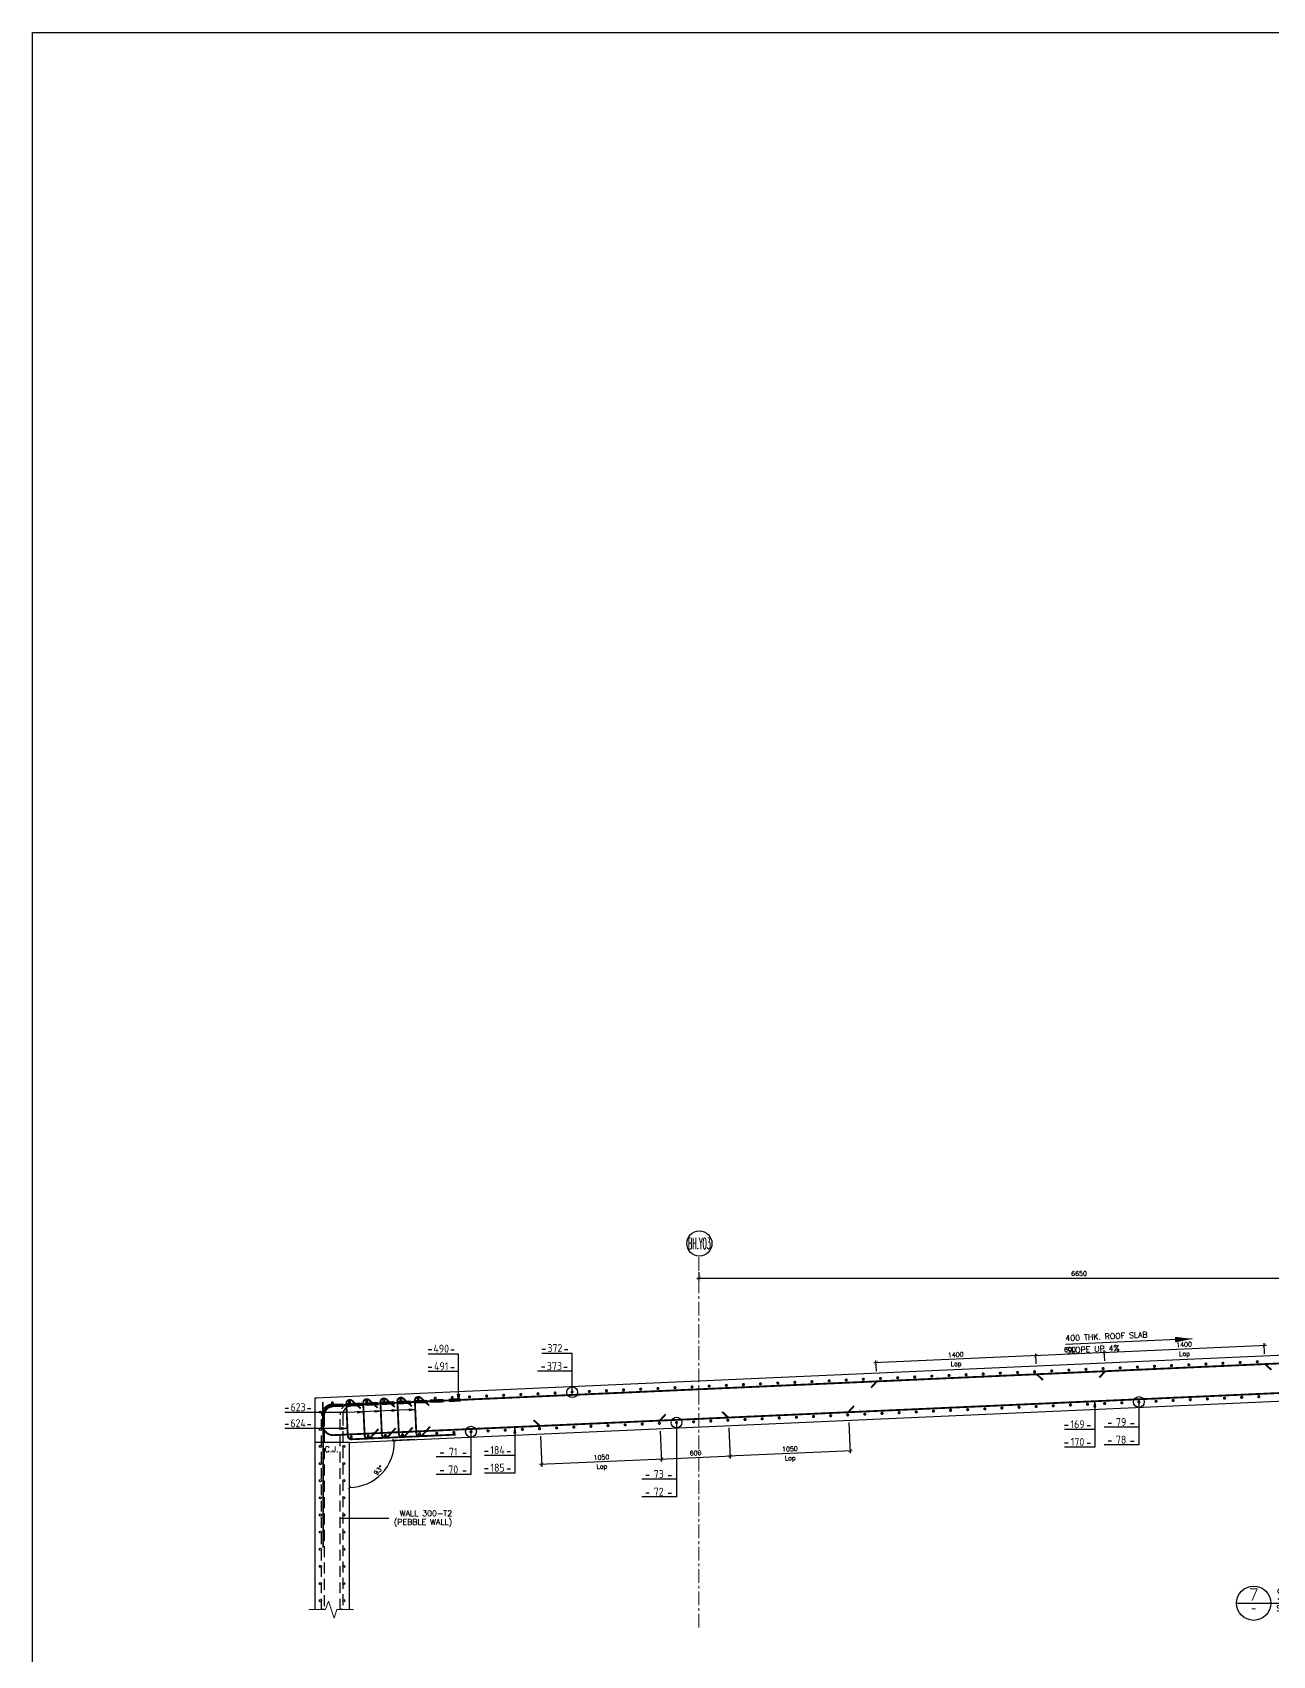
# Model space of a CAD drawing. Extents: x 660761725 to 1323371458, y 2734871439 to 5470067957.
# Drawn here: x 661479759 to 661490609, y 2734881799 to 2734896001 of the extents above; entities that cross this region are included whole.
import ezdxf
from ezdxf.enums import TextEntityAlignment as Align

# ---------------------------------------------------------------- set-up
doc = ezdxf.new("R2010")
doc.units = 0
doc.linetypes.add('AXES', pattern=[1.95, 1.2, -0.25, 0.25, -0.25])
doc.linetypes.add('Hidden', pattern=[714.375, 476.25, -238.125])
for name, color, linetype in [('_MECh-DIM', 7, 'Continuous'), ('S-ASSOCIATETEXT', 7, 'Continuous'), ('S-AXIS', 20, 'AXES'), ('S-RBAR-T10', 11, 'Continuous'), ('S-RBAR-T20', 10, 'Continuous'), ('S-RDIMO', 8, 'Continuous'), ('S-TXT', 3, 'Continuous'), ('S-TXT-B', 7, 'Continuous')]:
    doc.layers.add(name, color=color, linetype=linetype)
doc.layers.add('A-DETL', color=5, linetype='Continuous', lineweight=9, true_color=0x0000ff)
for name, color, linetype, lineweight in [('A-DETL-GENF', 7, 'Continuous', 9), ('A-ROOF', 7, 'Continuous', 15), ('A-WALL', 7, 'Continuous', 15), ('S-ARROW', 8, 'Continuous', 13), ('S-GRID', 7, 'Continuous', 9)]:
    doc.layers.add(name, color=color, linetype=linetype, lineweight=lineweight)
doc.layers.add('S-C.J', color=1, linetype='ZIGZAG', true_color=0xff0000)
doc.styles.add('ARMACAD', font='isocp.shx')
doc.styles.add('ROMANS', font='romans.shx')
doc.styles.add('ROMANT', font='romant')
doc.linetypes.add('ZIGZAG', pattern='A,0.0001,-0.2,[131,ltypeshp.shx,S=0.2,R=0,X=-0.2,Y=0],-0.4,[131,ltypeshp.shx,S=0.2,R=180,X=0.2,Y=0],-0.2', length=0.8001)
doc.dimstyles.new('S-DIMI-20', dxfattribs={"dimscale": 20, "dimtxt": 2, "dimasz": 1.5, "dimexe": 1, "dimexo": 1, "dimgap": 1, "dimtad": 1, "dimdec": 0, "dimzin": 12, "dimdsep": 46, "dimtxsty": 'ROMANS', "dimblk": 'ARCHTICK', "dimcen": 0.09, "dimdle": 1, "dimclrd": 8, "dimclre": 8, "dimclrt": 4, "dimadec": 0, "dimazin": 3, "dimtfac": 1, "dimtdec": 0, "dimtix": 1, "dimtmove": 1, "dimatfit": 3, "dimtolj": 1, "dimtzin": 0, "dimarcsym": 0})

# ---------------------------------------------------------------- blocks, each defined once
blk = doc.blocks.new('_ARCHTICK')
at = {"color": 0, "linetype": 'ByBlock', "const_width": 0.15}
blk.add_lwpolyline([(-0.5, -0.5), (0.5, 0.5)], dxfattribs=at)
blk = doc.blocks.new('*D1135')
at = {"layer": '_MECh-DIM', "color": 8, "lineweight": -2, "transparency": 16777216}
for p, q in [((662084726, 2734761795), (662084726, 2734761724)), ((662091376, 2734761795), (662091376, 2734761724)), ((662084706, 2734761744), (662091396, 2734761744))]:
    blk.add_line(p, q, dxfattribs=at)
at = {"layer": '_MECh-DIM', "color": 8, "lineweight": -2, "transparency": 16777216, "xscale": 30, "yscale": 30, "zscale": 30, "rotation": 180}
blk.add_blockref('_ARCHTICK', (662084726, 2734761744), dxfattribs=at)
at = {"layer": '_MECh-DIM', "color": 8, "lineweight": -2, "transparency": 16777216, "xscale": 30, "yscale": 30, "zscale": 30}
blk.add_blockref('_ARCHTICK', (662091376, 2734761744), dxfattribs=at)
at = {"layer": '_MECh-DIM', "color": 4, "transparency": 16777216, "insert": (662088051, 2734761784), "char_height": 40, "width": 19.95, "attachment_point": 5, "style": 'ROMANS'}
blk.add_mtext('\\A1;6650', dxfattribs=at)
blk = doc.blocks.new('*D1136')
at = {"layer": '_MECh-DIM', "color": 8, "lineweight": -2, "transparency": 16777216}
for p, q in [((662091376, 2734761795), (662091376, 2734761724)), ((662097526, 2734761795), (662097526, 2734761724)), ((662091356, 2734761744), (662097546, 2734761744))]:
    blk.add_line(p, q, dxfattribs=at)
at = {"layer": '_MECh-DIM', "color": 8, "lineweight": -2, "transparency": 16777216, "xscale": 30, "yscale": 30, "zscale": 30, "rotation": 180}
blk.add_blockref('_ARCHTICK', (662091376, 2734761744), dxfattribs=at)
at = {"layer": '_MECh-DIM', "color": 8, "lineweight": -2, "transparency": 16777216, "xscale": 30, "yscale": 30, "zscale": 30}
blk.add_blockref('_ARCHTICK', (662097526, 2734761744), dxfattribs=at)
at = {"layer": '_MECh-DIM', "color": 4, "transparency": 16777216, "insert": (662094451, 2734761784), "char_height": 40, "width": 19.95, "attachment_point": 5, "style": 'ROMANS'}
blk.add_mtext('\\A1;6150', dxfattribs=at)
blk = doc.blocks.new('*D1137')
at = {"layer": '_MECh-DIM', "color": 8, "lineweight": -2, "transparency": 16777216}
for p, q in [((662082240, 2734760331), (662082040, 2734760322)), ((662081668, 2734759733), (662081668, 2734759933))]:
    blk.add_line(p, q, dxfattribs=at)
blk.add_arc((662081668, 2734760305), 392, 270, 2.5485, dxfattribs=at)
at = {"layer": '_MECh-DIM', "color": 8, "lineweight": -2, "transparency": 16777216, "xscale": 30, "yscale": 30, "zscale": 30}
for p, rotation in [((662082060, 2734760323), 92.5485021482656), ((662081668, 2734759913), 179.999999994859)]:
    blk.add_blockref('_ARCHTICK', p, dxfattribs=dict(at, rotation=rotation))
at = {"layer": '_MECh-DIM', "color": 4, "transparency": 16777216, "insert": (662081922, 2734760062), "char_height": 40, "width": 13.43, "attachment_point": 5, "rotation": 46.2743, "style": 'ROMANS'}
blk.add_mtext('\\A1;93°', dxfattribs=at)
blk = doc.blocks.new('*D1138')
at = {"layer": '_MECh-DIM', "color": 8, "lineweight": -2, "transparency": 16777216}
for p, q in [((662097634, 2734761016), (662097834, 2734761025)), ((662098260, 2734760304), (662098294, 2734760501))]:
    blk.add_line(p, q, dxfattribs=at)
blk.add_arc((662098390, 2734761050), 577, 182.5485, 260.1283, dxfattribs=at)
at = {"layer": '_MECh-DIM', "color": 8, "lineweight": -2, "transparency": 16777216, "xscale": 30, "yscale": 30, "zscale": 30}
for p, rotation in [((662097814, 2734761024), 92.548502136605), ((662098291, 2734760482), 350.1282556104969)]:
    blk.add_blockref('_ARCHTICK', p, dxfattribs=dict(at, rotation=rotation))
at = {"layer": '_MECh-DIM', "color": 4, "transparency": 16777216, "insert": (662097987, 2734760695), "char_height": 40, "width": 13.43, "attachment_point": 5, "rotation": 311.3384, "style": 'ROMANS'}
blk.add_mtext('\\A1;78°', dxfattribs=at)
blk = doc.blocks.new('*U1142')
at = {"layer": 'S-AXIS', "color": 3, "linetype": 'Continuous'}
blk.add_circle((0, 5.5), 5.5, dxfattribs=at)
at = {"layer": 'S-AXIS', "color": 3, "linetype": 'Continuous', "ltscale": 0.5, "style": 'ROMANT', "width": 0.4, "flags": 8}
blk.add_attdef('A', text='', height=5, dxfattribs=at).set_placement((0, 5.5), align=Align.MIDDLE_CENTER)
blk = doc.blocks.new('SECTION TITLE2')
at = {"layer": 'S-TXT', "color": 2}
blk.add_line((-7.5, 0), (7.5, 0), dxfattribs=at)
at = {"layer": 'S-TXT'}
blk.add_circle((0, 0), 7.5, dxfattribs=at)
at = {"layer": 'S-TXT-B', "color": 3}
blk.add_line((7.5, 0), (43.46, 0), dxfattribs=at)
at = {"layer": 'S-TXT', "style": 'ROMANS', "width": 0.75}
blk.add_text('SCALE', height=2.5, dxfattribs=at).set_placement((10, -3.5))
at = {"layer": 'S-TXT', "color": 7, "style": 'ROMANT', "flags": 8}
blk.add_attdef('01', text='', height=5, dxfattribs=at).set_placement((0, 3.75), align=Align.MIDDLE)
blk.add_attdef('SECTION', text='', height=5, dxfattribs=at).set_placement((9.91, -0.17), align=Align.BOTTOM_LEFT)
at = {"layer": 'S-TXT', "style": 'ROMANS', "width": 0.7, "flags": 8}
blk.add_attdef('-', text='', height=2.25, dxfattribs=at).set_placement((0, -2.26), align=Align.MIDDLE)
at = {"layer": 'S-TXT', "style": 'ROMANS', "width": 0.75, "flags": 8}
blk.add_attdef('1:250', text='', height=2.5, dxfattribs=at).set_placement((43.28, -4.5), align=Align.BOTTOM_RIGHT)
blk = doc.blocks.new('*D1036')
at = {"layer": '_MECh-DIM', "color": 8, "lineweight": -2, "transparency": 16777216}
for p, q in [((661485852, 2734883791), (661485864, 2734883524)), ((661486901, 2734883838), (661486913, 2734883571)), ((661486932, 2734883591), (661485843, 2734883543))]:
    blk.add_line(p, q, dxfattribs=at)
at = {"layer": '_MECh-DIM', "color": 8, "lineweight": -2, "transparency": 16777216, "xscale": 30, "yscale": 30, "zscale": 30}
for p, rotation in [((661486912, 2734883591), 2.548500871914809), ((661485863, 2734883544), 182.5485008719149)]:
    blk.add_blockref('_ARCHTICK', p, dxfattribs=dict(at, rotation=rotation))
at = {"layer": '_MECh-DIM', "color": 4, "transparency": 16777216, "char_height": 40, "attachment_point": 5, "rotation": 2.5485, "style": 'ROMANS'}
for s, insert in [('\\A1;1050', (661486386, 2734883607)), ('\\A1;Lap', (661486389, 2734883521))]:
    blk.add_mtext(s, dxfattribs=dict(at, insert=insert))
blk = doc.blocks.new('*D1037')
at = {"layer": '_MECh-DIM', "color": 8, "lineweight": -2, "transparency": 16777216}
for p, q in [((661485252, 2734883764), (661485264, 2734883497)), ((661484203, 2734883718), (661484215, 2734883451)), ((661485283, 2734883518), (661484194, 2734883470))]:
    blk.add_line(p, q, dxfattribs=at)
at = {"layer": '_MECh-DIM', "color": 8, "lineweight": -2, "transparency": 16777216, "xscale": 30, "yscale": 30, "zscale": 30}
for p, rotation in [((661484214, 2734883471), 182.5485008719149), ((661485263, 2734883517), 2.548500871914809)]:
    blk.add_blockref('_ARCHTICK', p, dxfattribs=dict(at, rotation=rotation))
at = {"layer": '_MECh-DIM', "color": 4, "transparency": 16777216, "char_height": 40, "attachment_point": 5, "rotation": 2.5485, "style": 'ROMANS'}
for s, insert in [('\\A1;1050', (661484737, 2734883534)), ('\\A1;Lap', (661484741, 2734883447))]:
    blk.add_mtext(s, dxfattribs=dict(at, insert=insert))
blk = doc.blocks.new('*D1038')
at = {"layer": '_MECh-DIM', "color": 8, "lineweight": -2, "transparency": 16777216}
for p, q in [((661485252, 2734883764), (661485264, 2734883497)), ((661485852, 2734883791), (661485864, 2734883524)), ((661485883, 2734883545), (661485243, 2734883516))]:
    blk.add_line(p, q, dxfattribs=at)
at = {"layer": '_MECh-DIM', "color": 8, "lineweight": -2, "transparency": 16777216, "xscale": 30, "yscale": 30, "zscale": 30}
for p, rotation in [((661485263, 2734883517), 182.5485008719149), ((661485863, 2734883544), 2.548500871914809)]:
    blk.add_blockref('_ARCHTICK', p, dxfattribs=dict(at, rotation=rotation))
at = {"layer": '_MECh-DIM', "color": 4, "transparency": 16777216, "insert": (661485561, 2734883571), "char_height": 40, "attachment_point": 5, "rotation": 2.5485, "style": 'ROMANS'}
blk.add_mtext('\\A1;600', dxfattribs=at)
blk = doc.blocks.new('*D1099')
at = {"layer": '_MECh-DIM', "color": 8, "lineweight": -2, "transparency": 16777216}
for p, q in [((661490556, 2734884513), (661489118, 2734884449)), ((661489141, 2734884378), (661489137, 2734884470)), ((661490540, 2734884440), (661490536, 2734884532))]:
    blk.add_line(p, q, dxfattribs=at)
at = {"layer": '_MECh-DIM', "color": 8, "lineweight": -2, "transparency": 16777216, "xscale": 30, "yscale": 30, "zscale": 30}
for p, rotation in [((661489138, 2734884450), 182.5484824580436), ((661490536, 2734884512), 2.548482458043661)]:
    blk.add_blockref('_ARCHTICK', p, dxfattribs=dict(at, rotation=rotation))
at = {"layer": '_MECh-DIM', "color": 4, "transparency": 16777216, "char_height": 40, "attachment_point": 5, "rotation": 2.5485, "style": 'ROMANS'}
for s, insert in [('\\A1;1400', (661489835, 2734884521)), ('\\A1;Lap', (661489839, 2734884434))]:
    blk.add_mtext(s, dxfattribs=dict(at, insert=insert))
blk = doc.blocks.new('*D1100')
at = {"layer": '_MECh-DIM', "color": 8, "lineweight": -2, "transparency": 16777216}
for p, q in [((661488558, 2734884424), (661487120, 2734884360)), ((661487143, 2734884289), (661487139, 2734884381)), ((661488542, 2734884351), (661488538, 2734884443))]:
    blk.add_line(p, q, dxfattribs=at)
at = {"layer": '_MECh-DIM', "color": 8, "lineweight": -2, "transparency": 16777216, "xscale": 30, "yscale": 30, "zscale": 30}
for p, rotation in [((661487140, 2734884361), 182.5484824580436), ((661488538, 2734884423), 2.548482458043661)]:
    blk.add_blockref('_ARCHTICK', p, dxfattribs=dict(at, rotation=rotation))
at = {"layer": '_MECh-DIM', "color": 4, "transparency": 16777216, "char_height": 40, "attachment_point": 5, "rotation": 2.5485, "style": 'ROMANS'}
for s, insert in [('\\A1;1400', (661487837, 2734884432)), ('\\A1;Lap', (661487841, 2734884346))]:
    blk.add_mtext(s, dxfattribs=dict(at, insert=insert))
blk = doc.blocks.new('*D1101')
at = {"layer": '_MECh-DIM', "color": 8, "lineweight": -2, "transparency": 16777216}
for p, q in [((661489141, 2734884378), (661489137, 2734884470)), ((661489158, 2734884451), (661488518, 2734884422)), ((661488542, 2734884351), (661488538, 2734884443))]:
    blk.add_line(p, q, dxfattribs=at)
at = {"layer": '_MECh-DIM', "color": 8, "lineweight": -2, "transparency": 16777216, "xscale": 30, "yscale": 30, "zscale": 30}
for p, rotation in [((661489138, 2734884450), 2.548482458043661), ((661488538, 2734884423), 182.5484824580436)]:
    blk.add_blockref('_ARCHTICK', p, dxfattribs=dict(at, rotation=rotation))
at = {"layer": '_MECh-DIM', "color": 4, "transparency": 16777216, "insert": (661488836, 2734884477), "char_height": 40, "attachment_point": 5, "rotation": 2.5485, "style": 'ROMANS'}
blk.add_mtext('\\A1;600', dxfattribs=at)
blk = doc.blocks.new('cadf_11')
for p, q in [((-4.16, 1.17), (-5.64, 1.17)), ((4.16, 1.17), (5.64, 1.17))]:
    blk.add_line(p, q)
at = {"style": 'ARMACAD'}
for tag, p in [('$COM3', (-6.46, -2.82)), ('$COM4', (19.38, -2.81))]:
    blk.add_attdef(tag, text='', height=3.5, dxfattribs=at).set_placement(p, align=Align.BOTTOM_RIGHT)
blk.add_attdef('$REP', text='', height=3.5, dxfattribs=at).set_placement((0, 0), align=Align.CENTER)
blk = doc.blocks.new('CADF_02')
at = {"color": 0}
blk.add_lwpolyline([(0, 0), (2.5, -0.42), (2.5, 0.42)], close=True, dxfattribs=at)
blk = doc.blocks.new('If this is the path they’ve chosen… we shall resist. And not shall it pass.')
at = {"layer": 'A-WALL', "lineweight": 5}
h = blk.add_hatch(color=8, dxfattribs=at)
h.paths.add_polyline_path([(662081366.1, 2734760692.4), (662081366.1, 2734760692.4), (662081389, 2734760693.4)])
h.paths.add_polyline_path([(662081364.2, 2734760692.4), (662081366.1, 2734760692.4), (662081364.2, 2734760692.4)])
at = {"layer": 'A-DETL', "color": 8, "linetype": 'Hidden'}
for p, q in [((662098767.1, 2734761467), (662098763.1, 2734761468.4)), ((662098692.8, 2734761064.8), (662098696.8, 2734761063.4))]:
    blk.add_line(p, q, dxfattribs=at)
at = {"layer": 'A-DETL-GENF', "color": 8}
for p, q in [((662098172.9, 2734759207.4), (662097957.5, 2734759242.9)), ((662098209.8, 2734759277.3), (662098172.9, 2734759207.4)), ((662098234.7, 2734759121.2), (662098209.8, 2734759277.3)), ((662098271.6, 2734759191.1), (662098234.7, 2734759121.2)), ((662098487, 2734759155.6), (662098271.6, 2734759191.1)), ((662081482.9, 2734758918.6), (662081457.9, 2734758843.6)), ((662081532.9, 2734758768.6), (662081482.9, 2734758918.6)), ((662081457.9, 2734758843.6), (662081313.6, 2734758843.6)), ((662081557.9, 2734758843.6), (662081532.9, 2734758768.6)), ((662081702.3, 2734758843.6), (662081557.9, 2734758843.6))]:
    blk.add_line(p, q, dxfattribs=at)
at = {"layer": 'A-ROOF', "color": 8, "lineweight": 25}
for p, q in [((662098767.2, 2734761466.9), (662081366.1, 2734760692.4)), ((662098696.9, 2734761063.3), (662098767.2, 2734761466.9)), ((662081667.8, 2734760305.4), (662098389.7, 2734761049.7)), ((662098389.7, 2734761049.7), (662098696.9, 2734761063.3))]:
    blk.add_line(p, q, dxfattribs=at)
at = {"layer": 'A-ROOF', "color": 8}
blk.add_line((662081379.6, 2734760694.7), (662081366.1, 2734760692.4), dxfattribs=at)
at = {"layer": 'A-WALL', "color": 8, "lineweight": 25}
for p, q in [((662098462.3, 2734761467.2), (662098459.9, 2734761453.2)), ((662098767.2, 2734761466.9), (662098462.3, 2734761467.2)), ((662081364.2, 2734760692.4), (662081364.2, 2734758843.6)), ((662081366.1, 2734760692.4), (662081364.2, 2734760692.4)), ((662081667.8, 2734758843.6), (662081667.8, 2734760305.4))]:
    blk.add_line(p, q, dxfattribs=at)
at = {"layer": 'A-WALL', "color": 8}
blk.add_line((662081364.2, 2734760692.4), (662081377.7, 2734760694.7), dxfattribs=at)
at = {"layer": 'A-WALL', "color": 8, "lineweight": 25, "flags": 128}
for points in [[(662098368.4, 2734759175.2), (662098445.4, 2734759617.9), (662098525.9, 2734760080.1), (662098606.3, 2734760542.4), (662098686.7, 2734761004.7), (662098767.2, 2734761466.9)], [(662098389.7, 2734761049.7), (662098140.9, 2734759620), (662098072, 2734759224)]]:
    blk.add_lwpolyline(points, dxfattribs=at)
at = {"layer": 'S-C.J', "ltscale": 60}
for points in [[(662098389.7, 2734761049.7), (662098694.6, 2734761049.7)], [(662081667.8, 2734760305.4), (662081364.2, 2734760305.4)]]:
    blk.add_lwpolyline(points, dxfattribs=at)
at = {"layer": 'S-GRID', "color": 8, "linetype": 'AXES', "lineweight": 13, "ltscale": 100}
for p, q in [((662084725.7, 2734758687.1), (662084725.7, 2734761937.1)), ((662091375.7, 2734758687.1), (662091375.7, 2734761937.1)), ((662097525.7, 2734758687.1), (662097525.7, 2734761937.1))]:
    blk.add_line(p, q, dxfattribs=at)
ref = blk.add_blockref('*U1142', (662084729.3, 2734761937), dxfattribs=dict(at, xscale=20, yscale=20, zscale=20))
ref.add_attrib('A', 'BH.Y03', dxfattribs={"layer": 'S-AXIS', "color": 3, "linetype": 'Continuous', "ltscale": 0.5, "height": 100, "style": 'ROMANT', "width": 0.4}).set_placement((662084729.3, 2734762047), align=Align.MIDDLE_CENTER)
ref = blk.add_blockref('*U1142', (662091379.3, 2734761937), dxfattribs=dict(at, xscale=20, yscale=20, zscale=20))
ref.add_attrib('A', 'BH.Y02', dxfattribs={"layer": 'S-AXIS', "color": 3, "linetype": 'Continuous', "ltscale": 0.5, "height": 100, "style": 'ROMANT', "width": 0.4}).set_placement((662091379.3, 2734762047), align=Align.MIDDLE_CENTER)
ref = blk.add_blockref('*U1142', (662097529.3, 2734761937), dxfattribs=dict(at, xscale=20, yscale=20, zscale=20))
ref.add_attrib('A', 'BH.Y01', dxfattribs={"layer": 'S-AXIS', "color": 3, "linetype": 'Continuous', "ltscale": 0.5, "height": 100, "style": 'ROMANT', "width": 0.4}).set_placement((662097529.3, 2734762047), align=Align.MIDDLE_CENTER)
at = {"layer": 'S-TXT'}
ref = blk.add_blockref('SECTION TITLE2', (662089579.7, 2734758899.4), dxfattribs=dict(at, xscale=20, yscale=20, zscale=20))
ref.add_attrib('1:250', '1:20', dxfattribs={"height": 50, "style": 'ROMANS', "width": 0.75}).set_placement((662090445.2, 2734758809.4), align=Align.BOTTOM_RIGHT)
ref.add_attrib('-', '-', dxfattribs={"height": 45, "style": 'ROMANS', "width": 0.7}).set_placement((662089579.7, 2734758854.2), align=Align.MIDDLE)
ref.add_attrib('SECTION', 'SECTION', dxfattribs={"color": 7, "height": 100, "style": 'ROMANT'}).set_placement((662089777.9, 2734758896.1), align=Align.BOTTOM_LEFT)
ref.add_attrib('01', '7', dxfattribs={"color": 7, "height": 100, "style": 'ROMANT'}).set_placement((662089579.7, 2734758974.4), align=Align.MIDDLE)
at = {"layer": 'S-TXT', "char_height": 50, "attachment_point": 1, "rotation": 2.5485, "style": 'ROMANS'}
for s, insert in [('400 THK. ROOF SLAB', (662087930.7, 2734761242.9)), ('SLOPE UP 4%', (662087937.3, 2734761136.7))]:
    blk.add_mtext(s, dxfattribs=dict(at, insert=insert))
at = {"layer": 'S-TXT', "char_height": 50, "width": 86.194, "attachment_point": 3, "style": 'ROMANS'}
for insert in [(662098604.9, 2734761015.9), (662081572.8, 2734760271.6)]:
    blk.add_mtext('\\pi-150,l150,t150;C.J.', dxfattribs=dict(at, insert=insert))
at = {"layer": 'S-TXT', "char_height": 50, "style": 'ROMANS'}
for s, insert, attachment_point in [('WALL 300-T2', (662097555.9, 2734760345.7), 1), ('(PEBBLE WALL)', (662097555.2, 2734760269.8), 1), ('(PEBBLE WALL)', (662082566.7, 2734759635.4), 3), ('WALL 300-T2', (662082566.1, 2734759711.3), 3)]:
    blk.add_mtext(s, dxfattribs=dict(at, insert=insert, attachment_point=attachment_point))
at = {"layer": '_MECh-DIM', "color": 8}
for base, p1, p2, picture, middle in [((662091375.7, 2734761744.1), (662084725.7, 2734761814.8), (662091375.7, 2734761814.8), '*D1135', (662088050.7, 2734761784.1)), ((662097525.7, 2734761744.1), (662091375.7, 2734761814.8), (662097525.7, 2734761814.8), '*D1136', (662094450.7, 2734761784.1))]:
    dim = blk.add_linear_dim(base=base, p1=p1, p2=p2, dimstyle='S-DIMI-20', dxfattribs=at)
    dim.commit()
    dim.dimension.update_dxf_attribs({"geometry": picture, "text_midpoint": middle})
for base, center, p1, p2, picture, middle in [((662097882.6, 2734760775.4), (662098389.7, 2734761049.7), (662097613.9, 2734761015.1), (662098256.5, 2734760284.6), '*D1138', (662097986.8, 2734760695.3)), ((662081869, 2734759968.6), (662081667.8, 2734760305.4), (662081667.8, 2734759713.1), (662082259.5, 2734760331.7), '*D1137', (662081922.4, 2734760061.8))]:
    dim = blk.add_angular_dim_3p(base=base, center=center, p1=p1, p2=p2, dimstyle='S-DIMI-20', dxfattribs=at)
    dim.commit()
    dim.dimension.update_dxf_attribs({"geometry": picture, "text_midpoint": middle})
at = {"layer": 'S-ARROW'}
for points, override in [([(662089041.7, 2734761212.2), (662087932.8, 2734761162.9)], {"dimasz": 7.5, "dimgap": 1, "dimtad": 0}), ([(662098377.1, 2734760277.6), (662098110.1, 2734760277.6)], {"dimgap": 1, "dimtad": 0}), ([(662081585.9, 2734759643.2), (662082011.9, 2734759643.2)], {"dimgap": 1, "dimtad": 0})]:
    blk.add_leader(points, dimstyle='S-DIMI-20', override=override, dxfattribs=at)

msp = doc.modelspace()

# ---------------------------------------------------------------- linework, layer by layer
msp.add_lwpolyline([(661479758.56502104, 2734896001), (661616778.56502104, 2734896001), (661616778.56502104, 2734871439), (661479758.56502104, 2734871439)], close=True)
at = {"layer": 'S-RBAR-T10', "const_width": 16}
for points in [[(661482630.61919832, 2734883960.65430689), (661482556.83430052, 2734884028.15089083, 0.6681786379), (661482504.94102097, 2734884003.89915609), (661482517.52463973, 2734883721.17905998, 0.4142135624), (661482549.87239647, 2734883691.5881381), (661483462.45729649, 2734883732.20647717)], [(661482778.08575559, 2734883967.20998287), (661482704.30085886, 2734884034.70656776, 0.6681786379), (661482652.40757823, 2734884010.45483208), (661482664.97877574, 2734883728.01381779, 0.6681786379), (661482718.82143295, 2734883708.46829414), (661482786.31801724, 2734883782.25319099)], [(661482928.76411414, 2734883973.91654301), (661482854.97921681, 2734884041.4131279, 0.6681786379), (661482803.08593631, 2734884017.16139221), (661482815.65713346, 2734883734.72037697, 0.6681786379), (661482869.49979043, 2734883715.1748538), (661482936.99637544, 2734883788.95975208)], [(661483077.4444499, 2734883980.53417206), (661483003.65955257, 2734884048.030756, 0.6681786379), (661482951.76627207, 2734884023.77902079), (661482964.33746922, 2734883741.33800602, 0.6681786379), (661483018.18012726, 2734883721.79248285), (661483085.67671108, 2734883795.57738018)], [(661483230.12083066, 2734883987.32965994), (661483156.33593369, 2734884054.82624578, 0.6681786379), (661483104.44265318, 2734884030.5745101), (661483117.01385021, 2734883748.13349581, 0.6681786379), (661483170.8565073, 2734883728.58797216), (661483238.35309231, 2734883802.37286901)]]:
    msp.add_lwpolyline(points, format="xyb", dxfattribs=at)
at = {"layer": 'S-RBAR-T20', "const_width": 16}
for points in [[(661482299.50306833, 2734884018.48139095), (661482299.50306833, 2734883817.66642809, 0.4273022007), (661482393.24380803, 2734883728.00519609), (661499429.49655378, 2734884486.27326918, 0.3520562962), (661499513.9269731, 2734884560.54746723), (661499553.37267458, 2734884787.22105885)], [(661482302.36967385, 2734882744.02762699), (661482302.36967313, 2734883899.81425285, -0.40124495), (661482385.26232862, 2734883986.47845221), (661499435.39625013, 2734884745.36436415, -0.4792283158), (661499524.71917486, 2734884643.82746792), (661499327.30234301, 2734883509.37656784)]]:
    msp.add_lwpolyline(points, format="xyb", dxfattribs=at)
for points in [[(661488821.12283778, 2734884296.19444084, -1), (661488832.82637489, 2734884297.23833704, -1)], [(661488970.97447872, 2734884302.86420107, -1), (661488982.67801583, 2734884303.90809679, -1)], [(661489120.82611966, 2734884309.53396082, -1), (661489132.52965677, 2734884310.57785702, -1)], [(661489270.67776072, 2734884316.20372105, -1), (661489282.38129783, 2734884317.24761581, -1)], [(661489420.52940166, 2734884322.8734808, -1), (661489432.23293877, 2734884323.917377, -1)], [(661489570.3810426, 2734884329.54324102, -1), (661489582.08457971, 2734884330.58713579, -1)], [(661489720.23268354, 2734884336.21299982, -1), (661489731.93622065, 2734884337.25689602, -1)], [(661489870.0843246, 2734884342.882761, -1), (661489881.7878617, 2734884343.92665577, -1)], [(661490019.93596554, 2734884349.5525198, -1), (661490031.63950264, 2734884350.596416, -1)], [(661490169.78760648, 2734884356.22228003, -1), (661490181.49114358, 2734884357.26617622, -1)], [(661490319.63924754, 2734884362.89203978, -1), (661490331.34278464, 2734884363.93593502, -1)], [(661490469.49088848, 2734884369.5618, -1), (661490481.19442558, 2734884370.6056962, -1)], [(661485674.23837721, 2734884156.12948418, -1), (661485685.94191432, 2734884157.17337894, -1)], [(661485824.09001827, 2734884162.79924297, -1), (661485835.79355538, 2734884163.84313917, -1)], [(661485973.94165921, 2734884169.4690032, -1), (661485985.64519632, 2734884170.51289892, -1)], [(661486123.79330015, 2734884176.13876295, -1), (661486135.49683726, 2734884177.18265915, -1)], [(661486273.64494121, 2734884182.80852318, -1), (661486285.34847832, 2734884183.8524189, -1)], [(661486423.49658215, 2734884189.47828293, -1), (661486435.20011926, 2734884190.52217913, -1)], [(661486573.34822309, 2734884196.14804316, -1), (661486585.0517602, 2734884197.19193792, -1)], [(661486723.19986403, 2734884202.81780291, -1), (661486734.90340114, 2734884203.8616991, -1)], [(661486873.05150509, 2734884209.48756313, -1), (661486884.7550422, 2734884210.5314579, -1)], [(661487022.90314603, 2734884216.15732193, -1), (661487034.60668314, 2734884217.20121813, -1)], [(661487172.75478697, 2734884222.82708311, -1), (661487184.45832407, 2734884223.87097788, -1)], [(661487322.60642803, 2734884229.49684191, -1), (661487334.30996513, 2734884230.54073811, -1)], [(661487472.45806897, 2734884236.16660213, -1), (661487484.16160607, 2734884237.21049786, -1)], [(661487622.30970991, 2734884242.83636189, -1), (661487634.01324701, 2734884243.88025808, -1)], [(661487772.16135097, 2734884249.50612211, -1), (661487783.86488807, 2734884250.55001783, -1)], [(661487922.01299191, 2734884256.17588186, -1), (661487933.71652901, 2734884257.21977806, -1)], [(661488071.86463284, 2734884262.84564209, -1), (661488083.56816995, 2734884263.88953686, -1)], [(661488221.71627378, 2734884269.51540089, -1), (661488233.41981089, 2734884270.55929708, -1)], [(661488371.56791484, 2734884276.18516207, -1), (661488383.27145195, 2734884277.22905684, -1)], [(661488521.41955578, 2734884282.85492086, -1), (661488533.12309289, 2734884283.89881706, -1)], [(661488671.27119672, 2734884289.52468109, -1), (661488682.97473383, 2734884290.56857681, -1)], [(661482527.35391676, 2734884016.06452608, -1), (661482539.05745387, 2734884017.1084218, -1)], [(661482677.2055577, 2734884022.73428583, -1), (661482688.90909481, 2734884023.77818203, -1)], [(661482827.05719876, 2734884029.40404606, -1), (661482838.76073587, 2734884030.44794178, -1)], [(661482976.9088397, 2734884036.07380581, -1), (661482988.61237681, 2734884037.11770201, -1)], [(661483126.76048064, 2734884042.74356604, -1), (661483138.46401775, 2734884043.7874608, -1)], [(661483276.6121217, 2734884049.41332483, -1), (661483288.31565881, 2734884050.45722103, -1)], [(661483426.46376264, 2734884056.08308601, -1), (661483438.16729975, 2734884057.12698078, -1)], [(661483576.31540358, 2734884062.75284481, -1), (661483588.01894069, 2734884063.79674101, -1)], [(661483726.16704452, 2734884069.42260504, -1), (661483737.87058163, 2734884070.46650124, -1)], [(661483876.01868558, 2734884076.09236479, -1), (661483887.72222269, 2734884077.13626099, -1)], [(661484025.87032652, 2734884082.76212502, -1), (661484037.57386363, 2734884083.80602121, -1)], [(661484175.72196746, 2734884089.43188477, -1), (661484187.42550457, 2734884090.47578001, -1)], [(661484325.57360852, 2734884096.10164499, -1), (661484337.27714562, 2734884097.14554024, -1)], [(661484475.42524946, 2734884102.77140522, -1), (661484487.12878656, 2734884103.81529999, -1)], [(661484625.2768904, 2734884109.44116402, -1), (661484636.9804275, 2734884110.48506021, -1)], [(661484775.12853146, 2734884116.11092377, -1), (661484786.83206856, 2734884117.15481997, -1)], [(661484924.9801724, 2734884122.78068399, -1), (661484936.6837095, 2734884123.82458019, -1)], [(661485074.83181334, 2734884129.45044422, -1), (661485086.53535044, 2734884130.49433994, -1)], [(661485224.68345428, 2734884136.12020397, -1), (661485236.38699138, 2734884137.16410017, -1)], [(661485374.53509533, 2734884142.7899642, -1), (661485386.23863244, 2734884143.83385897, -1)], [(661485524.38673627, 2734884149.45972395, -1), (661485536.09027338, 2734884150.50362015, -1)], [(661489434.09346938, 2734884018.12521791, 1), (661489445.84346938, 2734884018.12521791, 1)], [(661489583.94511032, 2734884024.79497814, 1), (661489595.69511032, 2734884024.79497814, 1)], [(661489733.79675126, 2734884031.46473789, 1), (661489745.54675126, 2734884031.46473789, 1)], [(661489883.64839232, 2734884038.13449812, 1), (661489895.39839232, 2734884038.13449812, 1)], [(661490033.50003326, 2734884044.80425787, 1), (661490045.25003326, 2734884044.80425787, 1)], [(661490183.3516742, 2734884051.4740181, 1), (661490195.1016742, 2734884051.4740181, 1)], [(661490333.20331526, 2734884058.14377689, 1), (661490344.95331526, 2734884058.14377689, 1)], [(661490483.0549562, 2734884064.81353807, 1), (661490494.8049562, 2734884064.81353807, 1)], [(661482377.50227582, 2734884009.39476585, -1), (661482389.20581293, 2734884010.43866205, -1)], [(661486137.35736787, 2734883871.39050102, 1), (661486149.10736787, 2734883871.39050102, 1)], [(661486287.20900893, 2734883878.06026077, 1), (661486298.95900893, 2734883878.06026077, 1)], [(661486437.06064987, 2734883884.730021, 1), (661486448.81064987, 2734883884.730021, 1)], [(661486586.91229081, 2734883891.3997798, 1), (661486598.66229081, 2734883891.3997798, 1)], [(661486736.76393175, 2734883898.06954098, 1), (661486748.51393175, 2734883898.06954098, 1)], [(661486886.61557281, 2734883904.73929977, 1), (661486898.36557281, 2734883904.73929977, 1)], [(661487036.46721375, 2734883911.40906, 1), (661487048.21721375, 2734883911.40906, 1)], [(661487186.31885469, 2734883918.07882023, 1), (661487198.06885469, 2734883918.07882023, 1)], [(661487336.17049575, 2734883924.74857998, 1), (661487347.92049575, 2734883924.74857998, 1)], [(661487486.02213669, 2734883931.41834021, 1), (661487497.77213669, 2734883931.41834021, 1)], [(661487635.87377763, 2734883938.088099, 1), (661487647.62377763, 2734883938.088099, 1)], [(661487785.72541869, 2734883944.75786018, 1), (661487797.47541869, 2734883944.75786018, 1)], [(661487935.57705963, 2734883951.42761898, 1), (661487947.32705963, 2734883951.42761898, 1)], [(661488085.42870057, 2734883958.09737921, 1), (661488097.17870057, 2734883958.09737921, 1)], [(661488235.28034151, 2734883964.76713896, 1), (661488247.03034151, 2734883964.76713896, 1)], [(661488385.13198256, 2734883971.43689919, 1), (661488396.88198256, 2734883971.43689919, 1)], [(661488534.9836235, 2734883978.10665894, 1), (661488546.7336235, 2734883978.10665894, 1)], [(661488684.83526444, 2734883984.77641916, 1), (661488696.58526444, 2734883984.77641916, 1)], [(661488834.6869055, 2734883991.44617891, 1), (661488846.4369055, 2734883991.44617891, 1)], [(661488984.53854644, 2734883998.11593914, 1), (661488996.28854644, 2734883998.11593914, 1)], [(661489134.39018738, 2734884004.78569794, 1), (661489146.14018738, 2734884004.78569794, 1)], [(661489284.24182844, 2734884011.45545816, 1), (661489295.99182844, 2734884011.45545816, 1)], [(661482990.47290742, 2734883731.32554293, 1), (661483002.22290742, 2734883731.32554293, 1)], [(661483140.32454836, 2734883737.99530315, 1), (661483152.07454836, 2734883737.99530315, 1)], [(661483290.17618942, 2734883744.6650629, 1), (661483301.92618942, 2734883744.6650629, 1)], [(661483440.02783036, 2734883751.33482313, 1), (661483451.77783036, 2734883751.33482313, 1)], [(661483589.8794713, 2734883758.00458288, 1), (661483601.6294713, 2734883758.00458288, 1)], [(661483739.73111224, 2734883764.67434311, 1), (661483751.48111224, 2734883764.67434311, 1)], [(661483889.5827533, 2734883771.34410191, 1), (661483901.3327533, 2734883771.34410191, 1)], [(661484039.43439424, 2734883778.01386309, 1), (661484051.18439424, 2734883778.01386309, 1)], [(661484189.28603518, 2734883784.68362188, 1), (661484201.03603518, 2734883784.68362188, 1)], [(661484339.13767624, 2734883791.35338211, 1), (661484350.88767624, 2734883791.35338211, 1)], [(661484488.98931718, 2734883798.02314186, 1), (661484500.73931718, 2734883798.02314186, 1)], [(661484638.84095812, 2734883804.69290209, 1), (661484650.59095812, 2734883804.69290209, 1)], [(661484788.69259918, 2734883811.36266184, 1), (661484800.44259918, 2734883811.36266184, 1)], [(661484938.54424012, 2734883818.03242207, 1), (661484950.29424012, 2734883818.03242207, 1)], [(661485088.39588106, 2734883824.70218182, 1), (661485100.14588106, 2734883824.70218182, 1)], [(661485238.247522, 2734883831.37194204, 1), (661485249.997522, 2734883831.37194204, 1)], [(661485388.09916306, 2734883838.04170084, 1), (661485399.84916306, 2734883838.04170084, 1)], [(661485537.950804, 2734883844.71146202, 1), (661485549.700804, 2734883844.71146202, 1)], [(661485687.80244493, 2734883851.38122082, 1), (661485699.55244493, 2734883851.38122082, 1)], [(661485837.65408599, 2734883858.05098104, 1), (661485849.40408599, 2734883858.05098104, 1)], [(661485987.50572693, 2734883864.7207408, 1), (661485999.25572693, 2734883864.7207408, 1)], [(661482540.91798449, 2734883711.31626415, 1), (661482552.66798449, 2734883711.31626415, 1)], [(661482690.76962543, 2734883717.98602295, 1), (661482702.51962543, 2734883717.98602295, 1)], [(661482840.62126648, 2734883724.65578413, 1), (661482852.37126648, 2734883724.65578413, 1)]]:
    msp.add_lwpolyline(points, format="xyb", close=True, dxfattribs=at)
for points in [[(661490543.669999, 2734884349.67983198), (661490599.15624189, 2734884298.9224)], [(661487147.03280628, 2734884198.4985342), (661487096.27537477, 2734884143.01229095)], [(661488545.64801943, 2734884260.74965096), (661488601.13426232, 2734884209.99221992)], [(661489145.05458224, 2734884287.42870522), (661489094.29715073, 2734884231.94246197)], [(661485248.3530761, 2734883855.08393192), (661485299.11050749, 2734883910.57017517)], [(661485847.7596488, 2734883881.76294899), (661485792.27340603, 2734883932.52038002)], [(661486896.72122836, 2734883928.4512949), (661486947.47865975, 2734883983.93753815)], [(661484199.39169979, 2734883808.39559507), (661484143.90545702, 2734883859.15302706)]]:
    msp.add_lwpolyline(points, dxfattribs=at)
at = {"layer": 'S-RDIMO'}
for p, q in [((661483486.79940367, 2734884437.6523881), (661483220.40060985, 2734884437.6523881)), ((661483486.79940367, 2734884035.50686312), (661483486.79940367, 2734884437.6523881)), ((661484481.27701783, 2734884442.06545496), (661484214.87822402, 2734884442.06545496)), ((661484481.27701783, 2734884103.29335308), (661484481.27701783, 2734884442.06545496)), ((661483486.79940367, 2734884283.6523881), (661483220.40060985, 2734884283.6523881)), ((661484481.27701783, 2734884288.06545496), (661484177.35592568, 2734884288.06545496)), ((661484481.27701783, 2734884288.06545496), (661484177.35592568, 2734884288.06545496)), ((661489054.48854053, 2734884024.49112415), (661489054.48854053, 2734883622.34559917)), ((661489439.96846938, 2734884018.12521791), (661489439.96846938, 2734883643.15339994)), ((661483595.7544713, 2734883758.00458288), (661483595.7544713, 2734883383.03276491)), ((661483979.66105521, 2734883798.61518002), (661483979.66105521, 2734883396.46965599)), ((661485393.97416306, 2734883838.04170084), (661485393.97416306, 2734883188.06988287)), ((661489054.48854053, 2734883776.34559917), (661488788.08974671, 2734883776.34559917)), ((661489439.96846938, 2734883797.15339994), (661489136.04737723, 2734883797.15339994)), ((661489439.96846938, 2734883797.15339994), (661489136.04737723, 2734883797.15339994)), ((661489054.48854053, 2734883622.34559917), (661488788.08974671, 2734883622.34559917)), ((661489439.96846938, 2734883643.15339994), (661489136.04737723, 2734883643.15339994)), ((661489439.96846938, 2734883643.15339994), (661489136.04737723, 2734883643.15339994)), ((661483595.7544713, 2734883537.03276491), (661483291.83337915, 2734883537.03276491)), ((661483595.7544713, 2734883537.03276491), (661483291.83337915, 2734883537.03276491)), ((661483979.66105521, 2734883550.46965599), (661483713.26226139, 2734883550.46965599)), ((661483595.7544713, 2734883383.03276491), (661483291.83337915, 2734883383.03276491)), ((661483595.7544713, 2734883383.03276491), (661483291.83337915, 2734883383.03276491)), ((661483979.66105521, 2734883396.46965599), (661483713.26226139, 2734883396.46965599)), ((661485393.97416306, 2734883342.06988287), (661485090.0530709, 2734883342.06988287)), ((661485393.97416306, 2734883342.06988287), (661485090.0530709, 2734883342.06988287)), ((661485393.97416306, 2734883188.06988287), (661485090.0530709, 2734883188.06988287)), ((661485393.97416306, 2734883188.06988287), (661485090.0530709, 2734883188.06988287))]:
    msp.add_line(p, q, dxfattribs=at)
at = {"layer": 'S-RDIMO', "linetype": 'Hidden', "ltscale": 0.2}
for points in [[(661482311.25306833, 2734882201.5577631), (661482287.75306833, 2734882201.5577631), (661482287.75306773, 2734883899.686625, -0.4012449436), (661482381.87325656, 2734883998.08920288), (661483336.71455348, 2734884040.58833885), (661483337.75948298, 2734884017.1115818), (661482382.91818607, 2734883974.61244583, 0.4012449436), (661482311.25306773, 2734883899.686625)], [(661482473.37267172, 2734882201.5577631), (661482449.87267172, 2734882201.5577631), (661482449.87267172, 2734883906.90242481, -0.4012449435), (661482543.99286056, 2734884005.30500221), (661483498.83415759, 2734884047.80413914), (661483499.87908709, 2734884024.32738209), (661482545.03779006, 2734883981.82824516, 0.4012449435), (661482473.37267172, 2734883906.90242481)]]:
    msp.add_lwpolyline(points, format="xyb", close=True, dxfattribs=at)
at = {"layer": 'S-RDIMO'}
for points in [[(661483107.94796169, 2734883951.81964684), (661482508.44668162, 2734883925.13638115), (661481968, 2734883925.13638115)], [(661482514.67872, 2734883785.11922693), (661481968, 2734883785.11922598)]]:
    msp.add_lwpolyline(points, dxfattribs=at)
at = {"layer": 'S-RDIMO', "color": 3}
for centre in [(661484481.27701783, 2734884103.29335308), (661489439.96846938, 2734884018.12521791), (661485393.97416306, 2734883838.04170084), (661483595.7544713, 2734883758.00458288)]:
    msp.add_circle(centre, 47.17419314, dxfattribs=at)
at = {"layer": 'S-RDIMO'}
for centre in [(661482278.25306773, 2734883929.15882683), (661482278.25306773, 2734883779.15882683), (661482278.25306773, 2734883629.15882683), (661482482.87267327, 2734883629.15882683), (661482278.25306773, 2734883479.15882683), (661482482.87267327, 2734883479.15882683), (661482278.25306773, 2734883329.15882683), (661482482.87267327, 2734883329.15882683), (661482278.25306773, 2734883179.15882683), (661482482.87267327, 2734883179.15882683), (661482278.25306773, 2734883029.15882683), (661482482.87267327, 2734883029.15882683), (661482278.25306773, 2734882879.15882683), (661482482.87267327, 2734882879.15882683), (661482278.25306773, 2734882729.15882683), (661482482.87267327, 2734882729.15882683), (661482278.25306773, 2734882579.15882683), (661482482.87267327, 2734882579.15882683), (661482278.25306773, 2734882429.15882683), (661482482.87267327, 2734882429.15882683), (661482278.25306773, 2734882279.15882683), (661482482.87267327, 2734882279.15882683)]:
    msp.add_circle(centre, 9.5, dxfattribs=at)

# ---------------------------------------------------------------- block references
at = {"layer": 'S-ASSOCIATETEXT'}
ref = msp.add_blockref('cadf_11', (661483335.21107769, 2734884449.61072683), dxfattribs=dict(at, xscale=20, yscale=20, zscale=20))
ref.add_attrib('$REP', '490', dxfattribs={"height": 70, "style": 'ARMACAD', "flags": 2}).set_placement((661483335.21107769, 2734884449.61072683), align=Align.CENTER)
ref = msp.add_blockref('cadf_11', (661484329.68869185, 2734884454.02379417), dxfattribs=dict(at, xscale=20, yscale=20, zscale=20))
ref.add_attrib('$REP', '372', dxfattribs={"height": 70, "style": 'ARMACAD', "flags": 2}).set_placement((661484329.68869185, 2734884454.02379417), align=Align.CENTER)
ref = msp.add_blockref('cadf_11', (661483335.21107769, 2734884295.61072683), dxfattribs=dict(at, xscale=20, yscale=20, zscale=20))
ref.add_attrib('$REP', '491', dxfattribs={"height": 70, "style": 'ARMACAD', "flags": 2}).set_placement((661483335.21107769, 2734884295.61072683), align=Align.CENTER)
ref = msp.add_blockref('cadf_11', (661484325.53725851, 2734884297.8782692), dxfattribs=dict(at, xscale=20, yscale=20, zscale=20))
ref.add_attrib('$REP', '373', dxfattribs={"height": 70, "style": 'ARMACAD', "flags": 2}).set_placement((661484325.53725851, 2734884297.8782692), align=Align.CENTER)
ref = msp.add_blockref('cadf_11', (661482082.81046784, 2734883937.09471989), dxfattribs=dict(at, xscale=20, yscale=20, zscale=20))
ref.add_attrib('$REP', '623', dxfattribs={"height": 70, "style": 'ARMACAD', "flags": 2}).set_placement((661482082.81046784, 2734883937.09471989), align=Align.CENTER)
ref = msp.add_blockref('cadf_11', (661482082.81046784, 2734883797.07756519), dxfattribs=dict(at, xscale=20, yscale=20, zscale=20))
ref.add_attrib('$REP', '624', dxfattribs={"height": 70, "style": 'ARMACAD', "flags": 2}).set_placement((661482082.81046784, 2734883797.07756519), align=Align.CENTER)
ref = msp.add_blockref('cadf_11', (661488902.90021455, 2734883788.30393791), dxfattribs=dict(at, xscale=20, yscale=20, zscale=20))
ref.add_attrib('$REP', '169', dxfattribs={"height": 70, "style": 'ARMACAD', "flags": 2}).set_placement((661488902.90021455, 2734883788.30393791), align=Align.CENTER)
ref = msp.add_blockref('cadf_11', (661489284.22871006, 2734883806.96621513), dxfattribs=dict(at, xscale=20, yscale=20, zscale=20))
ref.add_attrib('$REP', '79', dxfattribs={"height": 70, "style": 'ARMACAD', "flags": 2}).set_placement((661489284.22871006, 2734883806.96621513), align=Align.CENTER)
ref = msp.add_blockref('cadf_11', (661483440.01471198, 2734883546.84557915), dxfattribs=dict(at, xscale=20, yscale=20, zscale=20))
ref.add_attrib('$REP', '71', dxfattribs={"height": 70, "style": 'ARMACAD', "flags": 2}).set_placement((661483440.01471198, 2734883546.84557915), align=Align.CENTER)
ref = msp.add_blockref('cadf_11', (661483828.07272923, 2734883562.4279952), dxfattribs=dict(at, xscale=20, yscale=20, zscale=20))
ref.add_attrib('$REP', '184', dxfattribs={"height": 70, "style": 'ARMACAD', "flags": 2}).set_placement((661483828.07272923, 2734883562.4279952), align=Align.CENTER)
ref = msp.add_blockref('cadf_11', (661488902.90021455, 2734883634.30393791), dxfattribs=dict(at, xscale=20, yscale=20, zscale=20))
ref.add_attrib('$REP', '170', dxfattribs={"height": 70, "style": 'ARMACAD', "flags": 2}).set_placement((661488902.90021455, 2734883634.30393791), align=Align.CENTER)
ref = msp.add_blockref('cadf_11', (661489284.22871006, 2734883652.96621513), dxfattribs=dict(at, xscale=20, yscale=20, zscale=20))
ref.add_attrib('$REP', '78', dxfattribs={"height": 70, "style": 'ARMACAD', "flags": 2}).set_placement((661489284.22871006, 2734883652.96621513), align=Align.CENTER)
ref = msp.add_blockref('cadf_11', (661483440.01471198, 2734883392.84557915), dxfattribs=dict(at, xscale=20, yscale=20, zscale=20))
ref.add_attrib('$REP', '70', dxfattribs={"height": 70, "style": 'ARMACAD', "flags": 2}).set_placement((661483440.01471198, 2734883392.84557915), align=Align.CENTER)
ref = msp.add_blockref('cadf_11', (661483828.07272923, 2734883408.4279952), dxfattribs=dict(at, xscale=20, yscale=20, zscale=20))
ref.add_attrib('$REP', '185', dxfattribs={"height": 70, "style": 'ARMACAD', "flags": 2}).set_placement((661483828.07272923, 2734883408.4279952), align=Align.CENTER)
ref = msp.add_blockref('cadf_11', (661485238.23440373, 2734883351.88269806), dxfattribs=dict(at, xscale=20, yscale=20, zscale=20))
ref.add_attrib('$REP', '73', dxfattribs={"height": 70, "style": 'ARMACAD', "flags": 2}).set_placement((661485238.23440373, 2734883351.88269806), align=Align.CENTER)
ref = msp.add_blockref('cadf_11', (661485238.23440373, 2734883197.88269806), dxfattribs=dict(at, xscale=20, yscale=20, zscale=20))
ref.add_attrib('$REP', '72', dxfattribs={"height": 70, "style": 'ARMACAD', "flags": 2}).set_placement((661485238.23440373, 2734883197.88269806), align=Align.CENTER)
at = {"layer": 'S-AXIS'}
msp.add_blockref('If this is the path they’ve chosen… we shall resist. And not shall it pass.', (-599135.43497896, 123358), dxfattribs=at)
at = {"layer": 'S-RDIMO', "zscale": 20}
for p, xscale, yscale, rotation in [((661483486.79940367, 2734884035.50686312), -20, 20, 270), ((661482655.91288686, 2734883931.69996977), -19.99999999957117, 19.99999999940552, 2.548501730761643), ((661482806.59124482, 2734883938.40652895), -19.99999999957117, 19.99999999940552, 2.548501730761643), ((661482955.2715807, 2734883945.024158), -19.99999999957117, 19.99999999940552, 2.548501730761643), ((661483107.94796169, 2734883951.81964684), -19.99999999957117, 19.99999999940552, 2.548501730761643), ((661489054.48854053, 2734884024.49112415), 20, 20, 270), ((661483979.66105521, 2734883798.61518002), 20, 20, 270)]:
    msp.add_blockref('CADF_02', p, dxfattribs=dict(at, xscale=xscale, yscale=yscale, rotation=rotation))
at = {"layer": 'S-RDIMO', "xscale": -20, "yscale": 20, "zscale": 20}
msp.add_blockref('CADF_02', (661482514.67872, 2734883785.11922693), dxfattribs=at)

# ---------------------------------------------------------------- dimensions: what is measured, and where the dimension line sits
at = {"layer": '_MECh-DIM', "color": 8}
for base, p1, p2, angle, picture, middle in [((661487139.79973865, 2734884361.00682402), (661488542.50210917, 2734884331.42979383), (661487143.88689041, 2734884269.17880487), 2.548482458, '*D1100', (661487839.10735583, 2734884392.13214302)), ((661489137.821545, 2734884449.93630791), (661490540.5240941, 2734884420.35985279), (661489141.90867198, 2734884358.10884714), 2.548482458, '*D1099', (661489837.129264, 2734884481.06163216)), ((661484214.43031025, 2734883470.51837111), (661485251.49900866, 2734883784.40351391), (661484202.5376246, 2734883737.715168), 2.5485008719, '*D1037', (661484738.91100311, 2734883493.86252785)), ((661485862.79825902, 2734883543.88572502), (661486899.86715937, 2734883857.77091503), (661485850.90557146, 2734883811.08256721), 2.5485008719, '*D1036', (661486387.27905357, 2734883567.22988701))]:
    dim = msp.add_linear_dim(base=base, p1=p1, p2=p2, angle=angle, text='<>\\XLap', dimstyle='S-DIMI-20', dxfattribs=at)
    dim.commit()
    dim.dimension.update_dxf_attribs({"geometry": picture, "text_midpoint": middle})
for base, p1, p2, angle, picture, middle in [((661488538.41497302, 2734884423.25746107), (661489141.90867198, 2734884358.10884714), (661488542.50210917, 2734884331.42979383), 2.548482458, '*D1101', (661488836.33966923, 2734884476.55732298)), ((661485263.39169574, 2734883517.20668602), (661485850.90557146, 2734883811.08256721), (661485251.49900866, 2734883784.40351391), 2.5485008719, '*D1038', (661485561.3163749, 2734883570.50664282))]:
    dim = msp.add_linear_dim(base=base, p1=p1, p2=p2, angle=angle, dimstyle='S-DIMI-20', dxfattribs=at)
    dim.commit()
    dim.dimension.update_dxf_attribs({"geometry": picture, "text_midpoint": middle})

doc.saveas('drawing.dxf')
